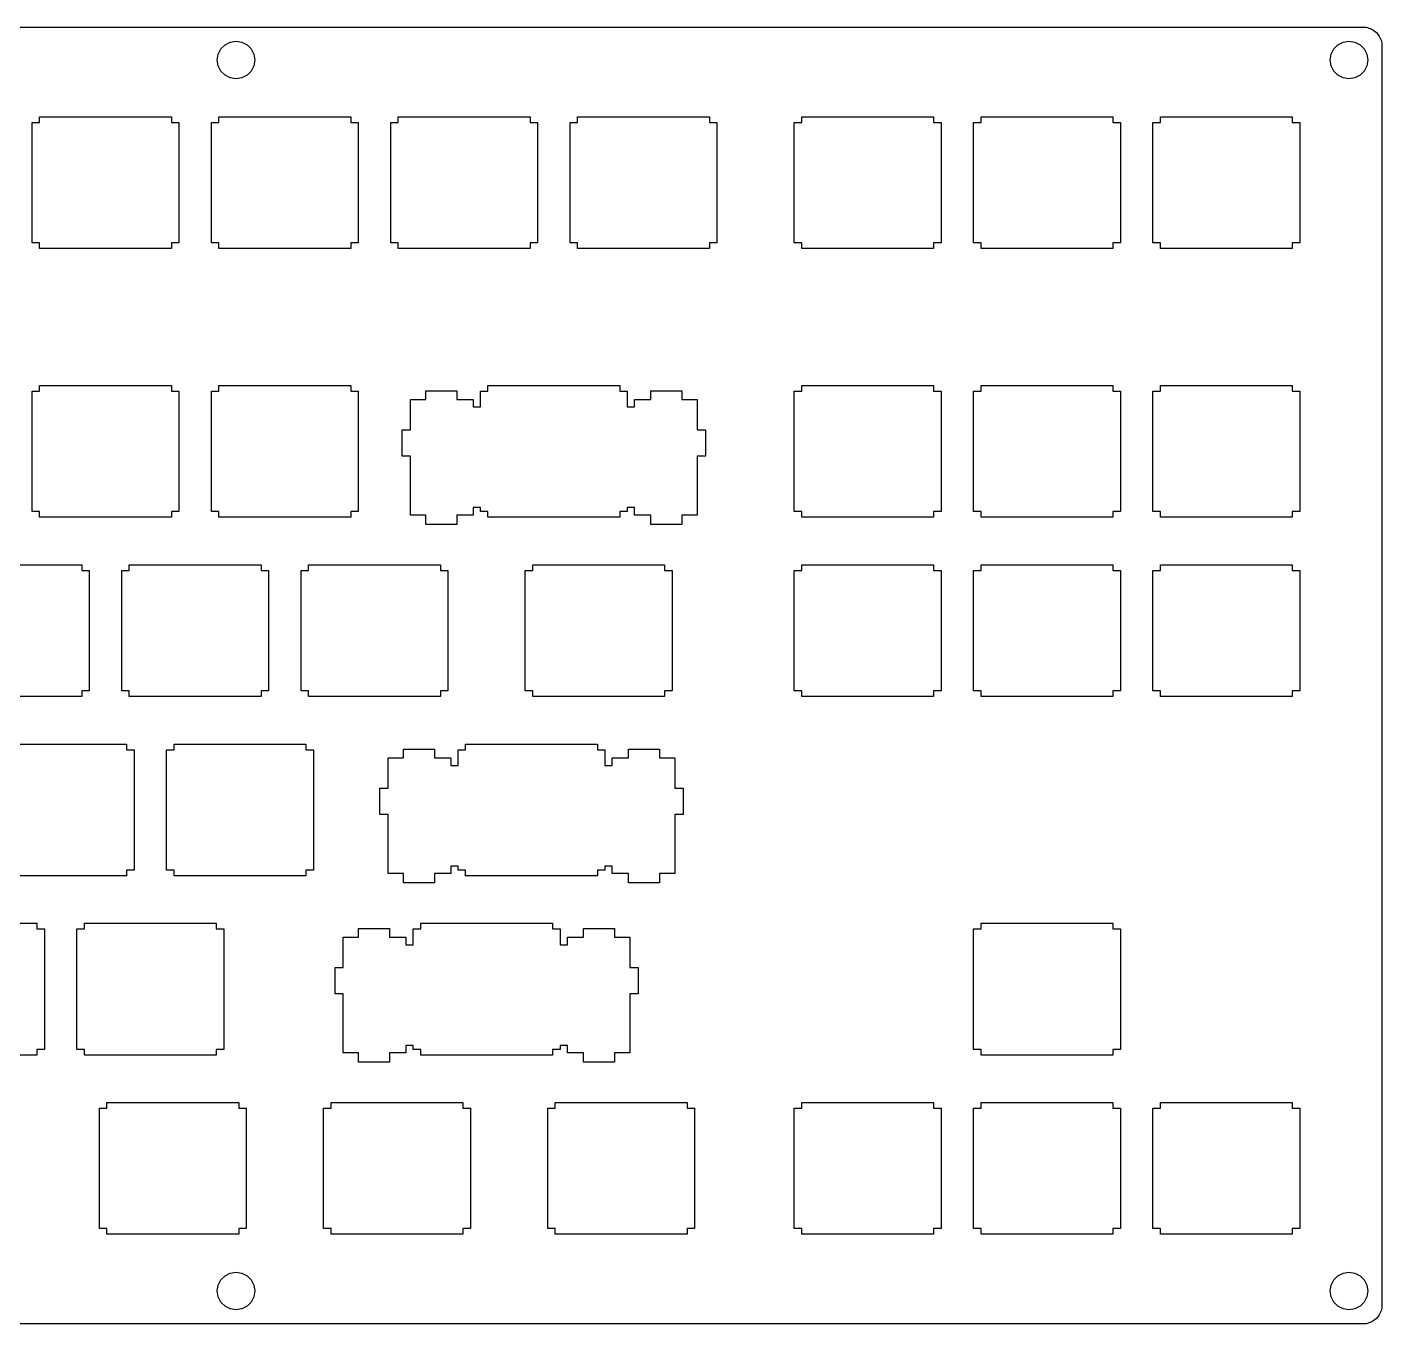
# Model space of a CAD drawing. Extents: x 0 to 362, y 0 to 138.
# Drawn here: x 217.8 to 361.8, y 0.1 to 137.9 of the extents above; entities that cross this region are included whole.
import ezdxf

# ---------------------------------------------------------------- set-up
doc = ezdxf.new("R2010")
doc.units = 0
doc.layers.get('0').update_dxf_attribs({"linetype": 'CONTINUOUS'})

msp = doc.modelspace()

# ---------------------------------------------------------------- linework, layer by layer
at = {"color": 0}
for p, q in [((2.09324, 137.938), (359.756, 137.938)), ((359.756, 137.938), (359.914, 137.932)), ((359.914, 137.932), (360.07, 137.913)), ((360.07, 137.913), (360.225, 137.882)), ((360.225, 137.882), (360.377, 137.84)), ((360.377, 137.84), (360.521, 137.786)), ((360.521, 137.786), (360.666, 137.72)), ((360.666, 137.72), (360.8, 137.643)), ((360.8, 137.643), (360.93, 137.556)), ((360.93, 137.556), (361.054, 137.458)), ((361.054, 137.458), (361.17, 137.352)), ((361.17, 137.352), (361.276, 137.236)), ((361.276, 137.236), (361.375, 137.113)), ((361.375, 137.113), (361.463, 136.983)), ((361.463, 136.983), (361.541, 136.846)), ((361.541, 136.846), (361.604, 136.703)), ((238.133, 135.056), (238.417, 135.614)), ((238.417, 135.614), (238.859, 136.055)), ((238.859, 136.055), (239.418, 136.339)), ((239.418, 136.339), (240.036, 136.437)), ((240.036, 136.437), (240.654, 136.339)), ((240.654, 136.339), (241.21, 136.055)), ((241.21, 136.055), (241.654, 135.614)), ((241.654, 135.614), (241.938, 135.056)), ((356.355, 135.056), (356.637, 135.614)), ((356.637, 135.614), (357.082, 136.055)), ((357.082, 136.055), (357.639, 136.339)), ((357.639, 136.339), (358.256, 136.437)), ((358.256, 136.437), (358.874, 136.339)), ((358.874, 136.339), (359.431, 136.055)), ((359.431, 136.055), (359.876, 135.614)), ((359.876, 135.614), (360.158, 135.056)), ((361.604, 136.703), (361.661, 136.555)), ((361.661, 136.555), (361.7, 136.405)), ((361.7, 136.405), (361.731, 136.251)), ((361.731, 136.251), (361.749, 136.095)), ((361.749, 136.095), (361.756, 135.938)), ((361.756, 135.938), (361.756, 2.11253)), ((238.035, 134.437), (238.133, 135.056)), ((238.133, 133.82), (238.035, 134.437)), ((241.938, 135.056), (242.036, 134.437)), ((242.036, 134.437), (241.938, 133.82)), ((356.256, 134.437), (356.355, 135.056)), ((356.355, 133.82), (356.256, 134.437)), ((360.158, 135.056), (360.257, 134.437)), ((360.257, 134.437), (360.158, 133.82)), ((238.417, 133.262), (238.133, 133.82)), ((238.859, 132.819), (238.417, 133.262)), ((239.418, 132.535), (238.859, 132.819)), ((240.036, 132.438), (239.418, 132.535)), ((240.654, 132.535), (240.036, 132.438)), ((241.21, 132.819), (240.654, 132.535)), ((241.654, 133.262), (241.21, 132.819)), ((241.938, 133.82), (241.654, 133.262)), ((356.637, 133.262), (356.355, 133.82)), ((357.082, 132.819), (356.637, 133.262)), ((357.639, 132.535), (357.082, 132.819)), ((358.256, 132.438), (357.639, 132.535)), ((358.874, 132.535), (358.256, 132.438)), ((359.431, 132.819), (358.874, 132.535)), ((359.876, 133.262), (359.431, 132.819)), ((360.158, 133.82), (359.876, 133.262)), ((219.169, 127.813), (219.169, 128.413)), ((219.169, 128.413), (233.168, 128.413)), ((233.168, 128.413), (233.168, 127.813)), ((238.219, 127.813), (238.219, 128.413)), ((238.219, 128.413), (252.218, 128.413)), ((252.218, 128.413), (252.218, 127.813)), ((257.269, 127.813), (257.269, 128.413)), ((257.269, 128.413), (271.268, 128.413)), ((271.268, 128.413), (271.268, 127.813)), ((276.319, 127.813), (276.319, 128.413)), ((276.319, 128.413), (290.318, 128.413)), ((290.318, 128.413), (290.318, 127.813)), ((300.131, 127.813), (300.131, 128.413)), ((300.131, 128.413), (314.132, 128.413)), ((314.132, 128.413), (314.132, 127.813)), ((319.181, 127.813), (319.181, 128.413)), ((319.181, 128.413), (333.182, 128.413)), ((333.182, 128.413), (333.182, 127.813)), ((338.231, 127.813), (338.231, 128.413)), ((338.231, 128.413), (352.232, 128.413)), ((352.232, 128.413), (352.232, 127.813)), ((218.368, 115.013), (218.368, 127.813)), ((218.368, 127.813), (219.169, 127.813)), ((233.168, 127.813), (233.969, 127.813)), ((233.969, 127.813), (233.969, 115.013)), ((237.418, 115.013), (237.418, 127.813)), ((237.418, 127.813), (238.219, 127.813)), ((252.218, 127.813), (253.019, 127.813)), ((253.019, 127.813), (253.019, 115.013)), ((256.468, 115.013), (256.468, 127.813)), ((256.468, 127.813), (257.269, 127.813)), ((271.268, 127.813), (272.069, 127.813)), ((272.069, 127.813), (272.069, 115.013)), ((275.518, 115.013), (275.518, 127.813)), ((275.518, 127.813), (276.319, 127.813)), ((290.318, 127.813), (291.119, 127.813)), ((291.119, 127.813), (291.119, 115.013)), ((299.332, 115.013), (299.332, 127.813)), ((299.332, 127.813), (300.131, 127.813)), ((314.132, 127.813), (314.931, 127.813)), ((314.931, 127.813), (314.931, 115.013)), ((318.382, 115.013), (318.382, 127.813)), ((318.382, 127.813), (319.181, 127.813)), ((333.182, 127.813), (333.981, 127.813)), ((333.981, 127.813), (333.981, 115.013)), ((337.432, 115.013), (337.432, 127.813)), ((337.432, 127.813), (338.231, 127.813)), ((352.232, 127.813), (353.032, 127.813)), ((353.032, 127.813), (353.032, 115.013)), ((219.169, 115.013), (218.368, 115.013)), ((219.169, 114.413), (219.169, 115.013)), ((233.168, 114.413), (219.169, 114.413)), ((233.168, 115.013), (233.168, 114.413)), ((233.969, 115.013), (233.168, 115.013)), ((238.219, 115.013), (237.418, 115.013)), ((238.219, 114.413), (238.219, 115.013)), ((252.218, 114.413), (238.219, 114.413)), ((252.218, 115.013), (252.218, 114.413)), ((253.019, 115.013), (252.218, 115.013)), ((257.269, 115.013), (256.468, 115.013)), ((257.269, 114.413), (257.269, 115.013)), ((271.268, 114.413), (257.269, 114.413)), ((271.268, 115.013), (271.268, 114.413)), ((272.069, 115.013), (271.268, 115.013)), ((276.319, 115.013), (275.518, 115.013)), ((276.319, 114.413), (276.319, 115.013)), ((290.318, 114.413), (276.319, 114.413)), ((290.318, 115.013), (290.318, 114.413)), ((291.119, 115.013), (290.318, 115.013)), ((300.131, 115.013), (299.332, 115.013)), ((300.131, 114.413), (300.131, 115.013)), ((314.132, 114.413), (300.131, 114.413)), ((314.132, 115.013), (314.132, 114.413)), ((314.931, 115.013), (314.132, 115.013)), ((319.181, 115.013), (318.382, 115.013)), ((319.181, 114.413), (319.181, 115.013)), ((333.182, 114.413), (319.181, 114.413)), ((333.182, 115.013), (333.182, 114.413)), ((333.981, 115.013), (333.182, 115.013)), ((338.231, 115.013), (337.432, 115.013)), ((338.231, 114.413), (338.231, 115.013)), ((352.232, 114.413), (338.231, 114.413)), ((352.232, 115.013), (352.232, 114.413)), ((353.032, 115.013), (352.232, 115.013)), ((219.169, 99.2382), (219.169, 99.8375)), ((219.169, 99.8375), (233.168, 99.8375)), ((233.168, 99.8375), (233.168, 99.2382)), ((238.219, 99.2382), (238.219, 99.8375)), ((238.219, 99.8375), (252.218, 99.8375)), ((252.218, 99.8375), (252.218, 99.2382)), ((266.794, 99.2382), (266.794, 99.8375)), ((266.794, 99.8375), (280.793, 99.8375)), ((280.793, 99.8375), (280.793, 99.2382)), ((300.131, 99.2382), (300.131, 99.8375)), ((300.131, 99.8375), (314.132, 99.8375)), ((314.132, 99.8375), (314.132, 99.2382)), ((319.181, 99.2382), (319.181, 99.8375)), ((319.181, 99.8375), (333.182, 99.8375)), ((333.182, 99.8375), (333.182, 99.2382)), ((338.231, 99.2382), (338.231, 99.8375)), ((338.231, 99.8375), (352.232, 99.8375)), ((352.232, 99.8375), (352.232, 99.2382)), ((218.368, 86.4376), (218.368, 99.2382)), ((218.368, 99.2382), (219.169, 99.2382)), ((233.168, 99.2382), (233.969, 99.2382)), ((233.969, 99.2382), (233.969, 86.4376)), ((237.418, 86.4376), (237.418, 99.2382)), ((237.418, 99.2382), (238.219, 99.2382)), ((252.218, 99.2382), (253.019, 99.2382)), ((253.019, 99.2382), (253.019, 86.4376)), ((258.568, 95.1371), (258.568, 98.3671)), ((258.568, 98.3671), (260.194, 98.3671)), ((260.194, 98.3671), (260.194, 99.2875)), ((260.194, 99.2875), (263.493, 99.2875)), ((263.493, 99.2875), (263.493, 98.3671)), ((263.493, 98.3671), (265.219, 98.3671)), ((265.219, 98.3671), (265.219, 97.5678)), ((265.993, 97.5678), (265.993, 99.2382)), ((265.993, 99.2382), (266.794, 99.2382)), ((280.793, 99.2382), (281.594, 99.2382)), ((281.594, 99.2382), (281.594, 97.5678)), ((282.368, 97.5678), (282.368, 98.3671)), ((282.368, 98.3671), (284.094, 98.3671)), ((284.094, 98.3671), (284.094, 99.2875)), ((284.094, 99.2875), (287.394, 99.2875)), ((287.394, 99.2875), (287.394, 98.3671)), ((287.394, 98.3671), (289.019, 98.3671)), ((289.019, 98.3671), (289.019, 95.1371)), ((299.332, 86.4376), (299.332, 99.2382)), ((299.332, 99.2382), (300.131, 99.2382)), ((314.132, 99.2382), (314.931, 99.2382)), ((314.931, 99.2382), (314.931, 86.4376)), ((318.382, 86.4376), (318.382, 99.2382)), ((318.382, 99.2382), (319.181, 99.2382)), ((333.182, 99.2382), (333.981, 99.2382)), ((333.981, 99.2382), (333.981, 86.4376)), ((337.432, 86.4376), (337.432, 99.2382)), ((337.432, 99.2382), (338.231, 99.2382)), ((352.232, 99.2382), (353.032, 99.2382)), ((353.032, 99.2382), (353.032, 86.4376)), ((265.219, 97.5678), (265.993, 97.5678)), ((281.594, 97.5678), (282.368, 97.5678)), ((257.693, 92.3368), (257.693, 95.1371)), ((257.693, 95.1371), (258.568, 95.1371)), ((289.019, 95.1371), (289.894, 95.1371)), ((289.894, 95.1371), (289.894, 92.3368)), ((258.568, 92.3368), (257.693, 92.3368)), ((258.568, 86.0683), (258.568, 92.3368)), ((289.019, 92.3368), (289.019, 86.0683)), ((289.894, 92.3368), (289.019, 92.3368)), ((219.169, 86.4376), (218.368, 86.4376)), ((219.169, 85.8379), (219.169, 86.4376)), ((233.168, 86.4376), (233.168, 85.8379)), ((233.969, 86.4376), (233.168, 86.4376)), ((238.219, 86.4376), (237.418, 86.4376)), ((238.219, 85.8379), (238.219, 86.4376)), ((252.218, 86.4376), (252.218, 85.8379)), ((253.019, 86.4376), (252.218, 86.4376)), ((265.993, 86.8673), (265.219, 86.8673)), ((265.219, 86.8673), (265.219, 86.0683)), ((265.993, 86.4376), (265.993, 86.8673)), ((266.794, 86.4376), (265.993, 86.4376)), ((266.794, 85.8379), (266.794, 86.4376)), ((281.594, 86.4376), (280.793, 86.4376)), ((280.793, 86.4376), (280.793, 85.8379)), ((282.368, 86.8673), (281.594, 86.8673)), ((281.594, 86.8673), (281.594, 86.4376)), ((282.368, 86.0683), (282.368, 86.8673)), ((300.131, 86.4376), (299.332, 86.4376)), ((300.131, 85.8379), (300.131, 86.4376)), ((314.132, 86.4376), (314.132, 85.8379)), ((314.931, 86.4376), (314.132, 86.4376)), ((319.181, 86.4376), (318.382, 86.4376)), ((319.181, 85.8379), (319.181, 86.4376)), ((333.182, 86.4376), (333.182, 85.8379)), ((333.981, 86.4376), (333.182, 86.4376)), ((338.231, 86.4376), (337.432, 86.4376)), ((338.231, 85.8379), (338.231, 86.4376)), ((352.232, 86.4376), (352.232, 85.8379)), ((353.032, 86.4376), (352.232, 86.4376)), ((233.168, 85.8379), (219.169, 85.8379)), ((252.218, 85.8379), (238.219, 85.8379)), ((260.194, 86.0683), (258.568, 86.0683)), ((260.194, 85.0868), (260.194, 86.0683)), ((263.493, 85.0868), (260.194, 85.0868)), ((265.219, 86.0683), (263.493, 86.0683)), ((263.493, 86.0683), (263.493, 85.0868)), ((280.793, 85.8379), (266.794, 85.8379)), ((284.094, 86.0683), (282.368, 86.0683)), ((284.094, 85.0868), (284.094, 86.0683)), ((287.394, 85.0868), (284.094, 85.0868)), ((289.019, 86.0683), (287.394, 86.0683)), ((287.394, 86.0683), (287.394, 85.0868)), ((314.132, 85.8379), (300.131, 85.8379)), ((333.182, 85.8379), (319.181, 85.8379)), ((352.232, 85.8379), (338.231, 85.8379)), ((209.644, 80.7875), (223.643, 80.7875)), ((223.643, 80.7875), (223.643, 80.1882)), ((228.694, 80.1882), (228.694, 80.7875)), ((228.694, 80.7875), (242.693, 80.7875)), ((242.693, 80.7875), (242.693, 80.1882)), ((247.744, 80.1882), (247.744, 80.7875)), ((247.744, 80.7875), (261.743, 80.7875)), ((261.743, 80.7875), (261.743, 80.1882)), ((271.556, 80.1882), (271.556, 80.7875)), ((271.556, 80.7875), (285.557, 80.7875)), ((285.557, 80.7875), (285.557, 80.1882)), ((300.131, 80.1882), (300.131, 80.7875)), ((300.131, 80.7875), (314.132, 80.7875)), ((314.132, 80.7875), (314.132, 80.1882)), ((319.181, 80.1882), (319.181, 80.7875)), ((319.181, 80.7875), (333.182, 80.7875)), ((333.182, 80.7875), (333.182, 80.1882)), ((338.231, 80.1882), (338.231, 80.7875)), ((338.231, 80.7875), (352.232, 80.7875)), ((352.232, 80.7875), (352.232, 80.1882)), ((223.643, 80.1882), (224.444, 80.1882)), ((224.444, 80.1882), (224.444, 67.3876)), ((227.893, 67.3876), (227.893, 80.1882)), ((227.893, 80.1882), (228.694, 80.1882)), ((242.693, 80.1882), (243.494, 80.1882)), ((243.494, 80.1882), (243.494, 67.3876)), ((246.943, 67.3876), (246.943, 80.1882)), ((246.943, 80.1882), (247.744, 80.1882)), ((261.743, 80.1882), (262.544, 80.1882)), ((262.544, 80.1882), (262.544, 67.3876)), ((270.757, 67.3876), (270.757, 80.1882)), ((270.757, 80.1882), (271.556, 80.1882)), ((285.557, 80.1882), (286.356, 80.1882)), ((286.356, 80.1882), (286.356, 67.3876)), ((299.332, 67.3876), (299.332, 80.1882)), ((299.332, 80.1882), (300.131, 80.1882)), ((314.132, 80.1882), (314.931, 80.1882)), ((314.931, 80.1882), (314.931, 67.3876)), ((318.382, 67.3876), (318.382, 80.1882)), ((318.382, 80.1882), (319.181, 80.1882)), ((333.182, 80.1882), (333.981, 80.1882)), ((333.981, 80.1882), (333.981, 67.3876)), ((337.432, 67.3876), (337.432, 80.1882)), ((337.432, 80.1882), (338.231, 80.1882)), ((352.232, 80.1882), (353.032, 80.1882)), ((353.032, 80.1882), (353.032, 67.3876)), ((223.643, 66.7879), (209.644, 66.7879)), ((223.643, 67.3876), (223.643, 66.7879)), ((224.444, 67.3876), (223.643, 67.3876)), ((228.694, 67.3876), (227.893, 67.3876)), ((228.694, 66.7879), (228.694, 67.3876)), ((242.693, 66.7879), (228.694, 66.7879)), ((242.693, 67.3876), (242.693, 66.7879)), ((243.494, 67.3876), (242.693, 67.3876)), ((247.744, 67.3876), (246.943, 67.3876)), ((247.744, 66.7879), (247.744, 67.3876)), ((261.743, 66.7879), (247.744, 66.7879)), ((261.743, 67.3876), (261.743, 66.7879)), ((262.544, 67.3876), (261.743, 67.3876)), ((271.556, 67.3876), (270.757, 67.3876)), ((271.556, 66.7879), (271.556, 67.3876)), ((285.557, 66.7879), (271.556, 66.7879)), ((285.557, 67.3876), (285.557, 66.7879)), ((286.356, 67.3876), (285.557, 67.3876)), ((300.131, 67.3876), (299.332, 67.3876)), ((300.131, 66.7879), (300.131, 67.3876)), ((314.132, 66.7879), (300.131, 66.7879)), ((314.132, 67.3876), (314.132, 66.7879)), ((314.931, 67.3876), (314.132, 67.3876)), ((319.181, 67.3876), (318.382, 67.3876)), ((319.181, 66.7879), (319.181, 67.3876)), ((333.182, 66.7879), (319.181, 66.7879)), ((333.182, 67.3876), (333.182, 66.7879)), ((333.981, 67.3876), (333.182, 67.3876)), ((338.231, 67.3876), (337.432, 67.3876)), ((338.231, 66.7879), (338.231, 67.3876)), ((352.232, 66.7879), (338.231, 66.7879)), ((352.232, 67.3876), (352.232, 66.7879)), ((353.032, 67.3876), (352.232, 67.3876)), ((214.406, 61.7375), (228.407, 61.7375)), ((228.407, 61.7375), (228.407, 61.1382)), ((228.407, 61.1382), (229.206, 61.1382)), ((229.206, 61.1382), (229.206, 48.3376)), ((232.657, 48.3376), (232.657, 61.1382)), ((232.657, 61.1382), (233.456, 61.1382)), ((233.456, 61.1382), (233.456, 61.7375)), ((233.456, 61.7375), (247.457, 61.7375)), ((247.457, 61.7375), (247.457, 61.1382)), ((247.457, 61.1382), (248.256, 61.1382)), ((248.256, 61.1382), (248.256, 48.3376)), ((257.813, 60.2671), (257.813, 61.1875)), ((257.813, 61.1875), (261.113, 61.1875)), ((261.113, 61.1875), (261.113, 60.2671)), ((263.613, 59.4678), (263.613, 61.1382)), ((263.613, 61.1382), (264.413, 61.1382)), ((264.413, 61.1382), (264.413, 61.7375)), ((264.413, 61.7375), (278.413, 61.7375)), ((278.413, 61.7375), (278.413, 61.1382)), ((278.413, 61.1382), (279.213, 61.1382)), ((279.213, 61.1382), (279.213, 59.4678)), ((281.712, 60.2671), (281.712, 61.1875)), ((281.712, 61.1875), (285.013, 61.1875)), ((285.013, 61.1875), (285.013, 60.2671)), ((256.188, 57.0371), (256.188, 60.2671)), ((256.188, 60.2671), (257.813, 60.2671)), ((261.113, 60.2671), (262.837, 60.2671)), ((262.837, 60.2671), (262.837, 59.4678)), ((262.837, 59.4678), (263.613, 59.4678)), ((279.213, 59.4678), (279.988, 59.4678)), ((279.988, 59.4678), (279.988, 60.2671)), ((279.988, 60.2671), (281.712, 60.2671)), ((285.013, 60.2671), (286.638, 60.2671)), ((286.638, 60.2671), (286.638, 57.0371)), ((255.313, 54.2368), (255.313, 57.0371)), ((255.313, 57.0371), (256.188, 57.0371)), ((286.638, 57.0371), (287.512, 57.0371)), ((287.512, 57.0371), (287.512, 54.2368)), ((256.188, 54.2368), (255.313, 54.2368)), ((256.188, 47.9683), (256.188, 54.2368)), ((286.638, 54.2368), (286.638, 47.9683)), ((287.512, 54.2368), (286.638, 54.2368)), ((228.407, 47.7379), (214.406, 47.7379)), ((228.407, 48.3376), (228.407, 47.7379)), ((229.206, 48.3376), (228.407, 48.3376)), ((233.456, 48.3376), (232.657, 48.3376)), ((233.456, 47.7379), (233.456, 48.3376)), ((247.457, 47.7379), (233.456, 47.7379)), ((247.457, 48.3376), (247.457, 47.7379)), ((248.256, 48.3376), (247.457, 48.3376)), ((257.813, 47.9683), (256.188, 47.9683)), ((257.813, 46.9868), (257.813, 47.9683)), ((262.837, 47.9683), (261.113, 47.9683)), ((261.113, 47.9683), (261.113, 46.9868)), ((263.613, 48.7673), (262.837, 48.7673)), ((262.837, 48.7673), (262.837, 47.9683)), ((263.613, 48.3376), (263.613, 48.7673)), ((264.413, 48.3376), (263.613, 48.3376)), ((264.413, 47.7379), (264.413, 48.3376)), ((278.413, 47.7379), (264.413, 47.7379)), ((279.213, 48.3376), (278.413, 48.3376)), ((278.413, 48.3376), (278.413, 47.7379)), ((279.988, 48.7673), (279.213, 48.7673)), ((279.213, 48.7673), (279.213, 48.3376)), ((279.988, 47.9683), (279.988, 48.7673)), ((281.712, 47.9683), (279.988, 47.9683)), ((281.712, 46.9868), (281.712, 47.9683)), ((286.638, 47.9683), (285.013, 47.9683)), ((285.013, 47.9683), (285.013, 46.9868)), ((261.113, 46.9868), (257.813, 46.9868)), ((285.013, 46.9868), (281.712, 46.9868)), ((204.881, 42.6875), (218.882, 42.6875)), ((218.882, 42.6875), (218.882, 42.0882)), ((218.882, 42.0882), (219.681, 42.0882)), ((219.681, 42.0882), (219.681, 29.2874)), ((223.132, 29.2874), (223.132, 42.0882)), ((223.132, 42.0882), (223.931, 42.0882)), ((223.931, 42.0882), (223.931, 42.6875)), ((223.931, 42.6875), (237.932, 42.6875)), ((237.932, 42.6875), (237.932, 42.0882)), ((237.932, 42.0882), (238.731, 42.0882)), ((238.731, 42.0882), (238.731, 29.2874)), ((253.049, 41.2171), (253.049, 42.1375)), ((253.049, 42.1375), (256.349, 42.1375)), ((256.349, 42.1375), (256.349, 41.2171)), ((258.849, 40.4178), (258.849, 42.0882)), ((258.849, 42.0882), (259.65, 42.0882)), ((259.65, 42.0882), (259.65, 42.6875)), ((259.65, 42.6875), (273.649, 42.6875)), ((273.649, 42.6875), (273.649, 42.0882)), ((273.649, 42.0882), (274.45, 42.0882)), ((274.45, 42.0882), (274.45, 40.4178)), ((276.95, 41.2171), (276.95, 42.1375)), ((276.95, 42.1375), (280.25, 42.1375)), ((280.25, 42.1375), (280.25, 41.2171)), ((318.382, 29.2874), (318.382, 42.0882)), ((318.382, 42.0882), (319.181, 42.0882)), ((319.181, 42.0882), (319.181, 42.6875)), ((319.181, 42.6875), (333.182, 42.6875)), ((333.182, 42.6875), (333.182, 42.0882)), ((333.182, 42.0882), (333.981, 42.0882)), ((333.981, 42.0882), (333.981, 29.2874)), ((251.424, 37.9871), (251.424, 41.2171)), ((251.424, 41.2171), (253.049, 41.2171)), ((256.349, 41.2171), (258.075, 41.2171)), ((258.075, 41.2171), (258.075, 40.4178)), ((258.075, 40.4178), (258.849, 40.4178)), ((274.45, 40.4178), (275.225, 40.4178)), ((275.225, 40.4178), (275.225, 41.2171)), ((275.225, 41.2171), (276.95, 41.2171)), ((280.25, 41.2171), (281.875, 41.2171)), ((281.875, 41.2171), (281.875, 37.9871)), ((250.549, 35.1868), (250.549, 37.9871)), ((250.549, 37.9871), (251.424, 37.9871)), ((281.875, 37.9871), (282.75, 37.9871)), ((282.75, 37.9871), (282.75, 35.1868)), ((251.424, 35.1868), (250.549, 35.1868)), ((251.424, 28.9181), (251.424, 35.1868)), ((281.875, 35.1868), (281.875, 28.9181)), ((282.75, 35.1868), (281.875, 35.1868)), ((218.882, 29.2874), (218.882, 28.688)), ((219.681, 29.2874), (218.882, 29.2874)), ((223.931, 29.2874), (223.132, 29.2874)), ((223.931, 28.688), (223.931, 29.2874)), ((237.932, 29.2874), (237.932, 28.688)), ((238.731, 29.2874), (237.932, 29.2874)), ((253.049, 28.9181), (251.424, 28.9181)), ((253.049, 27.937), (253.049, 28.9181)), ((258.075, 28.9181), (256.349, 28.9181)), ((256.349, 28.9181), (256.349, 27.937)), ((258.849, 29.7174), (258.075, 29.7174)), ((258.075, 29.7174), (258.075, 28.9181)), ((258.849, 29.2874), (258.849, 29.7174)), ((259.65, 29.2874), (258.849, 29.2874)), ((259.65, 28.688), (259.65, 29.2874)), ((274.45, 29.2874), (273.649, 29.2874)), ((273.649, 29.2874), (273.649, 28.688)), ((275.225, 29.7174), (274.45, 29.7174)), ((274.45, 29.7174), (274.45, 29.2874)), ((275.225, 28.9181), (275.225, 29.7174)), ((276.95, 28.9181), (275.225, 28.9181)), ((276.95, 27.937), (276.95, 28.9181)), ((281.875, 28.9181), (280.25, 28.9181)), ((280.25, 28.9181), (280.25, 27.937)), ((319.181, 29.2874), (318.382, 29.2874)), ((319.181, 28.688), (319.181, 29.2874)), ((333.182, 29.2874), (333.182, 28.688)), ((333.981, 29.2874), (333.182, 29.2874)), ((218.882, 28.688), (204.881, 28.688)), ((237.932, 28.688), (223.931, 28.688)), ((256.349, 27.937), (253.049, 27.937)), ((273.649, 28.688), (259.65, 28.688)), ((280.25, 27.937), (276.95, 27.937)), ((333.182, 28.688), (319.181, 28.688)), ((225.513, 10.2374), (225.513, 23.038)), ((225.513, 23.038), (226.313, 23.038)), ((226.313, 23.038), (226.313, 23.6375)), ((226.313, 23.6375), (240.313, 23.6375)), ((240.313, 23.6375), (240.313, 23.038)), ((240.313, 23.038), (241.113, 23.038)), ((241.113, 23.038), (241.113, 10.2374)), ((249.324, 10.2374), (249.324, 23.038)), ((249.324, 23.038), (250.125, 23.038)), ((250.125, 23.038), (250.125, 23.6375)), ((250.125, 23.6375), (264.124, 23.6375)), ((264.124, 23.6375), (264.124, 23.038)), ((264.124, 23.038), (264.925, 23.038)), ((264.925, 23.038), (264.925, 10.2374)), ((273.138, 10.2374), (273.138, 23.038)), ((273.138, 23.038), (273.938, 23.038)), ((273.938, 23.038), (273.938, 23.6375)), ((273.938, 23.6375), (287.938, 23.6375)), ((287.938, 23.6375), (287.938, 23.038)), ((287.938, 23.038), (288.738, 23.038)), ((288.738, 23.038), (288.738, 10.2374)), ((299.332, 10.2374), (299.332, 23.038)), ((299.332, 23.038), (300.131, 23.038)), ((300.131, 23.038), (300.131, 23.6375)), ((300.131, 23.6375), (314.132, 23.6375)), ((314.132, 23.6375), (314.132, 23.038)), ((314.132, 23.038), (314.931, 23.038)), ((314.931, 23.038), (314.931, 10.2374)), ((318.382, 10.2374), (318.382, 23.038)), ((318.382, 23.038), (319.181, 23.038)), ((319.181, 23.038), (319.181, 23.6375)), ((319.181, 23.6375), (333.182, 23.6375)), ((333.182, 23.6375), (333.182, 23.038)), ((333.182, 23.038), (333.981, 23.038)), ((333.981, 23.038), (333.981, 10.2374)), ((337.432, 10.2374), (337.432, 23.038)), ((337.432, 23.038), (338.231, 23.038)), ((338.231, 23.038), (338.231, 23.6375)), ((338.231, 23.6375), (352.232, 23.6375)), ((352.232, 23.6375), (352.232, 23.038)), ((352.232, 23.038), (353.032, 23.038)), ((353.032, 23.038), (353.032, 10.2374)), ((226.313, 10.2374), (225.513, 10.2374)), ((226.313, 9.63799), (226.313, 10.2374)), ((240.313, 10.2374), (240.313, 9.63799)), ((241.113, 10.2374), (240.313, 10.2374)), ((250.125, 10.2374), (249.324, 10.2374)), ((250.125, 9.63799), (250.125, 10.2374)), ((264.124, 10.2374), (264.124, 9.63799)), ((264.925, 10.2374), (264.124, 10.2374)), ((273.938, 10.2374), (273.138, 10.2374)), ((273.938, 9.63799), (273.938, 10.2374)), ((287.938, 10.2374), (287.938, 9.63799)), ((288.738, 10.2374), (287.938, 10.2374)), ((300.131, 10.2374), (299.332, 10.2374)), ((300.131, 9.63799), (300.131, 10.2374)), ((314.132, 10.2374), (314.132, 9.63799)), ((314.931, 10.2374), (314.132, 10.2374)), ((319.181, 10.2374), (318.382, 10.2374)), ((319.181, 9.63799), (319.181, 10.2374)), ((333.182, 10.2374), (333.182, 9.63799)), ((333.981, 10.2374), (333.182, 10.2374)), ((338.231, 10.2374), (337.432, 10.2374)), ((338.231, 9.63799), (338.231, 10.2374)), ((352.232, 10.2374), (352.232, 9.63799)), ((353.032, 10.2374), (352.232, 10.2374)), ((240.313, 9.63799), (226.313, 9.63799)), ((264.124, 9.63799), (250.125, 9.63799)), ((287.938, 9.63799), (273.938, 9.63799)), ((314.132, 9.63799), (300.131, 9.63799)), ((333.182, 9.63799), (319.181, 9.63799)), ((352.232, 9.63799), (338.231, 9.63799)), ((238.133, 4.23058), (238.417, 4.78868)), ((238.417, 4.78868), (238.859, 5.23102)), ((238.859, 5.23102), (239.418, 5.5149)), ((239.418, 5.5149), (240.036, 5.61277)), ((240.036, 5.61277), (240.654, 5.5149)), ((240.654, 5.5149), (241.21, 5.23102)), ((241.21, 5.23102), (241.654, 4.78868)), ((241.654, 4.78868), (241.938, 4.23058)), ((356.355, 4.23058), (356.637, 4.78868)), ((356.637, 4.78868), (357.082, 5.23102)), ((357.082, 5.23102), (357.639, 5.5149)), ((357.639, 5.5149), (358.256, 5.61277)), ((358.256, 5.61277), (358.874, 5.5149)), ((358.874, 5.5149), (359.431, 5.23102)), ((359.431, 5.23102), (359.876, 4.78868)), ((359.876, 4.78868), (360.158, 4.23058)), ((238.035, 3.61184), (238.133, 4.23058)), ((238.133, 2.99448), (238.035, 3.61184)), ((238.417, 2.43637), (238.133, 2.99448)), ((241.938, 2.99448), (241.654, 2.43637)), ((241.938, 4.23058), (242.036, 3.61184)), ((242.036, 3.61184), (241.938, 2.99448)), ((356.256, 3.61184), (356.355, 4.23058)), ((356.355, 2.99448), (356.256, 3.61184)), ((356.637, 2.43637), (356.355, 2.99448)), ((360.158, 2.99448), (359.876, 2.43637)), ((360.158, 4.23058), (360.257, 3.61184)), ((360.257, 3.61184), (360.158, 2.99448)), ((238.859, 1.99402), (238.417, 2.43637)), ((239.418, 1.71015), (238.859, 1.99402)), ((240.036, 1.6123), (239.418, 1.71015)), ((240.654, 1.71015), (240.036, 1.6123)), ((241.21, 1.99402), (240.654, 1.71015)), ((241.654, 2.43637), (241.21, 1.99402)), ((357.082, 1.99402), (356.637, 2.43637)), ((357.639, 1.71015), (357.082, 1.99402)), ((358.256, 1.6123), (357.639, 1.71015)), ((358.874, 1.71015), (358.256, 1.6123)), ((359.431, 1.99402), (358.874, 1.71015)), ((359.876, 2.43637), (359.431, 1.99402)), ((361.661, 1.4938), (361.604, 1.34772)), ((361.7, 1.64538), (361.661, 1.4938)), ((361.731, 1.79972), (361.7, 1.64538)), ((361.749, 1.95544), (361.731, 1.79972)), ((361.756, 2.11253), (361.749, 1.95544)), ((359.756, 0.113), (2.09324, 0.113)), ((359.914, 0.11851), (359.756, 0.113)), ((360.07, 0.1378), (359.914, 0.11851)), ((360.225, 0.16812), (360.07, 0.1378)), ((360.377, 0.21084), (360.225, 0.16812)), ((360.521, 0.26458), (360.377, 0.21084)), ((360.666, 0.33073), (360.521, 0.26458)), ((360.8, 0.4079), (360.666, 0.33073)), ((360.93, 0.49471), (360.8, 0.4079)), ((361.054, 0.59118), (360.93, 0.49471)), ((361.17, 0.69867), (361.054, 0.59118)), ((361.276, 0.81304), (361.17, 0.69867)), ((361.375, 0.93707), (361.276, 0.81304)), ((361.463, 1.06798), (361.375, 0.93707)), ((361.541, 1.2044), (361.463, 1.06798)), ((361.604, 1.34772), (361.541, 1.2044))]:
    msp.add_line(p, q, dxfattribs=at)

doc.saveas('drawing.dxf')
